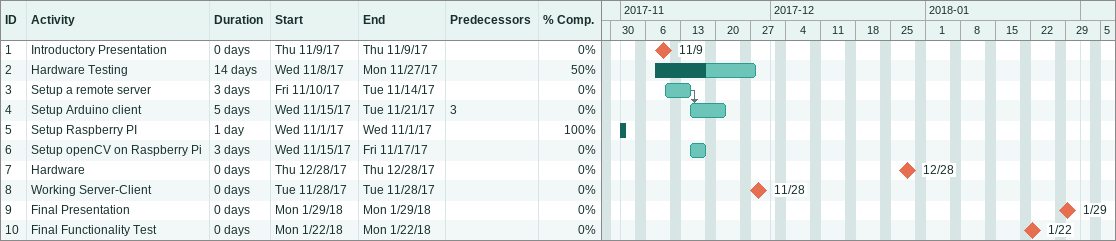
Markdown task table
| ID | Task | Duration | Start | Finish | Predecessors | % complete |
|---|---|---|---|---|---|---|
| 1 | Introductory Presentation | 0d | 2017-11-09 | 2017-11-09 |  | 0 |
| 2 | Hardware Testing | 14d | 2017-11-08 | 2017-11-27 |  | 50 |
| 3 | Setup a remote server | 3d | 2017-11-10 | 2017-11-14 |  | 0 |
| 4 | Setup Arduino client | 5d | 2017-11-15 | 2017-11-21 | 3 | 0 |
| 5 | Setup Raspberry PI | 1d | 2017-11-01 | 2017-11-01 |  | 100 |
| 6 | Setup openCV on Raspberry Pi | 3d | 2017-11-15 | 2017-11-17 |  | 0 |
| 7 | Hardware | 0d | 2017-12-28 | 2017-12-28 |  | 0 |
| 8 | Working Server-Client | 0d | 2017-11-28 | 2017-11-28 |  | 0 |
| 9 | Final Presentation | 0d | 2018-01-29 | 2018-01-29 |  | 0 |
| 10 | Final Functionality Test | 0d | 2018-01-22 | 2018-01-22 |  | 0 |
